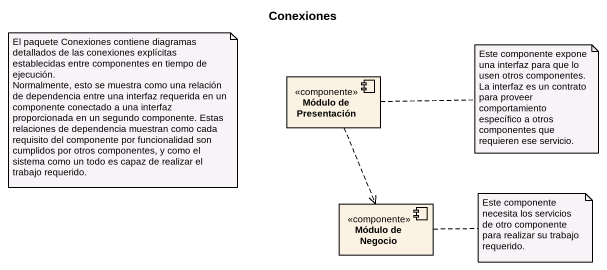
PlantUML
@startuml
title Conexiones
component "Módulo de Presentación" as Módulo_de_Presentación <<componente>>
component "Módulo de Negocio" as Módulo_de_Negocio <<componente>>
Módulo_de_Presentación ..> Módulo_de_Negocio
note as N1
  El paquete Conexiones contiene diagramas detallados de las conexiones explícitas establecidas entre componentes en tiempo de ejecución.
  Normalmente, esto se muestra como una relación de dependencia entre una interfaz requerida en un componente conectado a una interfaz proporcionada en un segundo componente. Estas relaciones de dependencia muestran como cada requisito del componente por funcionalidad son cumplidos por otros componentes, y como el sistema como un todo es capaz de realizar el trabajo requerido.
end note
note right of Módulo_de_Presentación : Este componente expone una interfaz para que lo usen otros componentes. La interfaz es un contrato para proveer comportamiento específico a otros componentes que requieren ese servicio.
note right of Módulo_de_Negocio : Este componente necesita los servicios de otro componente para realizar su trabajo requerido.
@enduml
